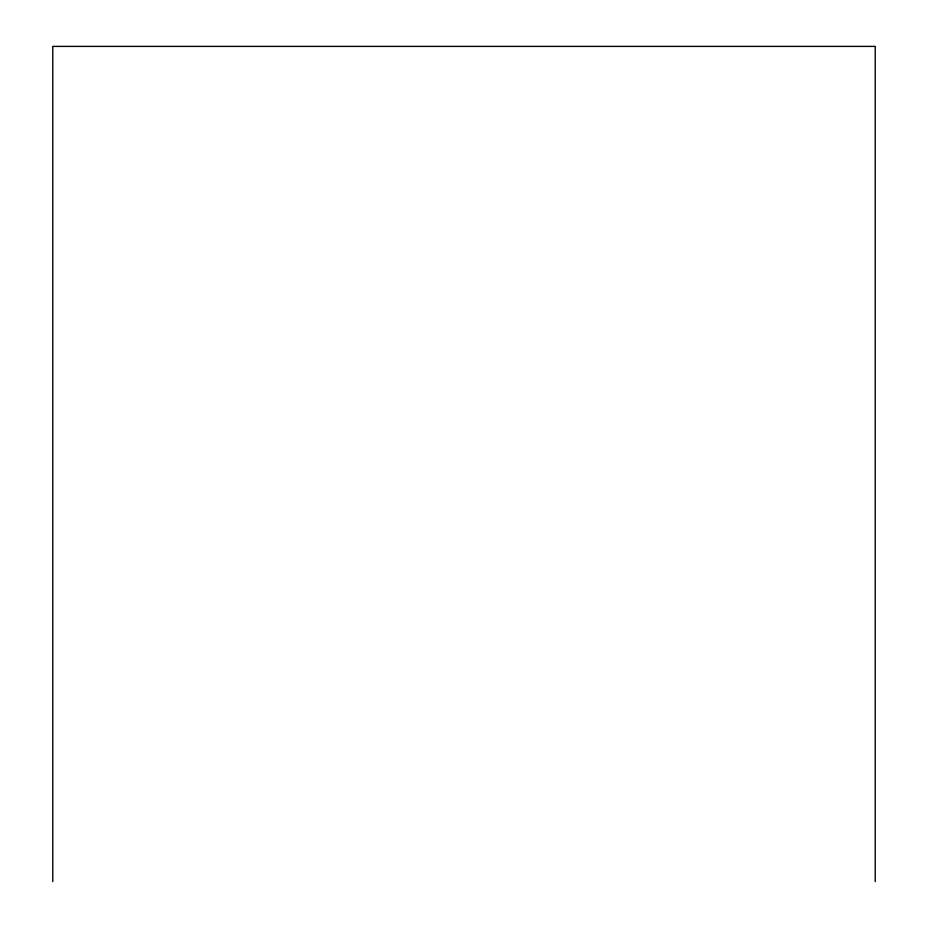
<?xml version="1.0" encoding="UTF-8"?>
<svg xmlns="http://www.w3.org/2000/svg" width="928" height="928" viewBox="0 0 928 928"><rect width="100%" height="100%" fill="white"/><g stroke="black" fill="none" stroke-linecap="round" stroke-linejoin="round"><path stroke-width="1.39" d="M875.22 881.6L875.22 46.4L52.78 46.4L52.78 881.6"/></g></svg>
